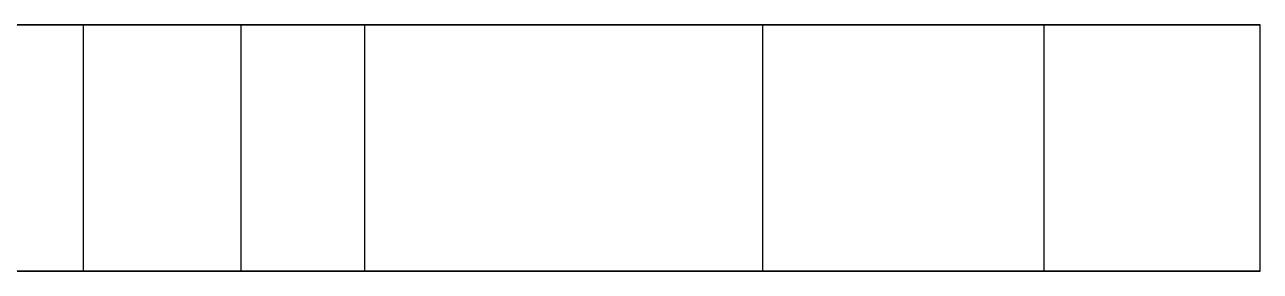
# Model space of a CAD drawing. Header units: millimetres. Extents: x -5 to 104, y -22 to 24.
# Drawn here: x 22.899 to 24.9, y 0 to 0.4 of the extents above; entities that cross this region are included whole.
import ezdxf

# ---------------------------------------------------------------- set-up
doc = ezdxf.new("R2010")
doc.units = ezdxf.units.MM
doc.linetypes.add('DASHED', pattern=[1.524, 1.27, -0.254])
doc.layers.add('HIDDEN', color=8, linetype='DASHED')
doc.layers.add('VISIBLE', color=7, linetype='CONTINUOUS')

msp = doc.modelspace()

# ---------------------------------------------------------------- linework, layer by layer
at = {"layer": 'HIDDEN'}
for points in [[(23.25, 0.4), (23.16587, 0.4), (23.08175, 0.4), (22.99762, 0.4), (22.91349, 0.4), (22.82937, 0.4)], [(24.9, 0.4), (24.76349, 0.4), (24.62698, 0.4), (24.49048, 0.4), (24.35397, 0.4), (24.21746, 0.4), (24.08095, 0.4), (23.94444, 0.4), (23.80794, 0.4), (23.67143, 0.4), (23.53492, 0.4), (23.39841, 0.4), (23.2619, 0.4), (23.1254, 0.4), (22.98889, 0.4), (22.85238, 0.4)], [(22.87143, 0.4), (22.91349, 0.4), (22.95556, 0.4), (22.99762, 0.4), (23.03968, 0.4), (23.08175, 0.4), (23.12381, 0.4), (23.16587, 0.4), (23.20794, 0.4), (23.25, 0.4)], [(24.09449, 0.4), (24.07703, 0.4), (24.05957, 0.4), (24.04211, 0.4), (24.02465, 0.4), (24.00718, 0.4), (23.98972, 0.4), (23.97226, 0.4), (23.9548, 0.4), (23.93734, 0.4), (23.91988, 0.4), (23.90242, 0.4), (23.88496, 0.4), (23.8675, 0.4), (23.85004, 0.4), (23.83258, 0.4), (23.81512, 0.4), (23.79766, 0.4), (23.7802, 0.4), (23.76274, 0.4), (23.74528, 0.4), (23.72782, 0.4), (23.71036, 0.4), (23.6929, 0.4), (23.67544, 0.4), (23.65798, 0.4), (23.64052, 0.4), (23.62306, 0.4), (23.6056, 0.4), (23.58814, 0.4), (23.57068, 0.4), (23.55322, 0.4), (23.53576, 0.4), (23.5183, 0.4), (23.50084, 0.4), (23.48338, 0.4), (23.46591, 0.4), (23.44845, 0.4), (23.43099, 0.4), (23.41353, 0.4), (23.39607, 0.4), (23.37861, 0.4), (23.36115, 0.4), (23.34369, 0.4), (23.32623, 0.4), (23.30877, 0.4), (23.29131, 0.4), (23.27385, 0.4), (23.25639, 0.4), (23.23893, 0.4), (23.22147, 0.4), (23.20401, 0.4), (23.18655, 0.4), (23.16909, 0.4), (23.15163, 0.4), (23.13417, 0.4), (23.11671, 0.4), (23.09925, 0.4), (23.08179, 0.4), (23.06433, 0.4), (23.04687, 0.4), (23.02941, 0.4), (23.01195, 0.4), (22.99449, 0.4)], [(22.99449, 0.4), (23.00322, 0.4), (23.01195, 0.4), (23.02068, 0.4), (23.02941, 0.4), (23.03814, 0.4), (23.04687, 0.4), (23.0556, 0.4), (23.06433, 0.4), (23.07306, 0.4), (23.08179, 0.4), (23.09052, 0.4), (23.09925, 0.4), (23.10798, 0.4), (23.11671, 0.4), (23.12544, 0.4), (23.13417, 0.4), (23.1429, 0.4), (23.15163, 0.4), (23.16036, 0.4), (23.16909, 0.4), (23.17782, 0.4), (23.18655, 0.4), (23.19528, 0.4), (23.20401, 0.4), (23.21274, 0.4), (23.22147, 0.4), (23.2302, 0.4), (23.23893, 0.4), (23.24766, 0.4), (23.25639, 0.4), (23.26512, 0.4), (23.27385, 0.4), (23.28258, 0.4), (23.29131, 0.4), (23.30004, 0.4), (23.30877, 0.4), (23.3175, 0.4), (23.32623, 0.4), (23.33496, 0.4), (23.34369, 0.4), (23.35242, 0.4), (23.36115, 0.4), (23.36988, 0.4), (23.37861, 0.4), (23.38734, 0.4), (23.39607, 0.4), (23.4048, 0.4), (23.41353, 0.4), (23.42226, 0.4), (23.43099, 0.4), (23.43972, 0.4), (23.44845, 0.4), (23.45718, 0.4), (23.46591, 0.4), (23.47465, 0.4), (23.48338, 0.4), (23.49211, 0.4), (23.50084, 0.4), (23.50957, 0.4), (23.5183, 0.4), (23.52703, 0.4), (23.53576, 0.4), (23.54449, 0.4)], [(24.09449, 0.4), (24.07703, 0.4), (24.05957, 0.4), (24.04211, 0.4), (24.02465, 0.4), (24.00718, 0.4), (23.98972, 0.4), (23.97226, 0.4), (23.9548, 0.4), (23.93734, 0.4), (23.91988, 0.4), (23.90242, 0.4), (23.88496, 0.4), (23.8675, 0.4), (23.85004, 0.4), (23.83258, 0.4), (23.81512, 0.4), (23.79766, 0.4), (23.7802, 0.4), (23.76274, 0.4), (23.74528, 0.4), (23.72782, 0.4), (23.71036, 0.4), (23.6929, 0.4), (23.67544, 0.4), (23.65798, 0.4), (23.64052, 0.4), (23.62306, 0.4), (23.6056, 0.4), (23.58814, 0.4), (23.57068, 0.4), (23.55322, 0.4), (23.53576, 0.4), (23.5183, 0.4), (23.50084, 0.4), (23.48338, 0.4), (23.46591, 0.4), (23.44845, 0.4), (23.43099, 0.4), (23.41353, 0.4), (23.39607, 0.4), (23.37861, 0.4), (23.36115, 0.4), (23.34369, 0.4), (23.32623, 0.4), (23.30877, 0.4), (23.29131, 0.4), (23.27385, 0.4), (23.25639, 0.4), (23.23893, 0.4), (23.22147, 0.4), (23.20401, 0.4), (23.18655, 0.4), (23.16909, 0.4), (23.15163, 0.4), (23.13417, 0.4), (23.11671, 0.4), (23.09925, 0.4), (23.08179, 0.4), (23.06433, 0.4), (23.04687, 0.4), (23.02941, 0.4), (23.01195, 0.4), (22.99449, 0.4)], [(22.99449, 0.4), (23.00322, 0.4), (23.01195, 0.4), (23.02068, 0.4), (23.02941, 0.4), (23.03814, 0.4), (23.04687, 0.4), (23.0556, 0.4), (23.06433, 0.4), (23.07306, 0.4), (23.08179, 0.4), (23.09052, 0.4), (23.09925, 0.4), (23.10798, 0.4), (23.11671, 0.4), (23.12544, 0.4), (23.13417, 0.4), (23.1429, 0.4), (23.15163, 0.4), (23.16036, 0.4), (23.16909, 0.4), (23.17782, 0.4), (23.18655, 0.4), (23.19528, 0.4), (23.20401, 0.4), (23.21274, 0.4), (23.22147, 0.4), (23.2302, 0.4), (23.23893, 0.4), (23.24766, 0.4), (23.25639, 0.4), (23.26512, 0.4), (23.27385, 0.4), (23.28258, 0.4), (23.29131, 0.4), (23.30004, 0.4), (23.30877, 0.4), (23.3175, 0.4), (23.32623, 0.4), (23.33496, 0.4), (23.34369, 0.4), (23.35242, 0.4), (23.36115, 0.4), (23.36988, 0.4), (23.37861, 0.4), (23.38734, 0.4), (23.39607, 0.4), (23.4048, 0.4), (23.41353, 0.4), (23.42226, 0.4), (23.43099, 0.4), (23.43972, 0.4), (23.44845, 0.4), (23.45718, 0.4), (23.46591, 0.4), (23.47465, 0.4), (23.48338, 0.4), (23.49211, 0.4), (23.50084, 0.4), (23.50957, 0.4), (23.5183, 0.4), (23.52703, 0.4), (23.53576, 0.4), (23.54449, 0.4)], [(22.99449, 0), (22.99449, 0.4)], [(22.99449, 0), (22.99449, 0.4)], [(23.25, 0), (23.25, 0.4)], [(24.55, 0.4), (24.53254, 0.4), (24.51508, 0.4), (24.49762, 0.4), (24.48016, 0.4), (24.4627, 0.4), (24.44524, 0.4), (24.42778, 0.4), (24.41032, 0.4), (24.39286, 0.4), (24.3754, 0.4), (24.35794, 0.4), (24.34048, 0.4), (24.32302, 0.4), (24.30556, 0.4), (24.2881, 0.4), (24.27063, 0.4), (24.25317, 0.4), (24.23571, 0.4), (24.21825, 0.4), (24.20079, 0.4), (24.18333, 0.4), (24.16587, 0.4), (24.14841, 0.4), (24.13095, 0.4), (24.11349, 0.4), (24.09603, 0.4), (24.07857, 0.4), (24.06111, 0.4), (24.04365, 0.4), (24.02619, 0.4), (24.00873, 0.4), (23.99127, 0.4), (23.97381, 0.4), (23.95635, 0.4), (23.93889, 0.4), (23.92143, 0.4), (23.90397, 0.4), (23.88651, 0.4), (23.86905, 0.4), (23.85159, 0.4), (23.83413, 0.4), (23.81667, 0.4), (23.79921, 0.4), (23.78175, 0.4), (23.76429, 0.4), (23.74683, 0.4), (23.72937, 0.4), (23.7119, 0.4), (23.69444, 0.4), (23.67698, 0.4), (23.65952, 0.4), (23.64206, 0.4), (23.6246, 0.4), (23.60714, 0.4), (23.58968, 0.4), (23.57222, 0.4), (23.55476, 0.4), (23.5373, 0.4), (23.51984, 0.4), (23.50238, 0.4), (23.48492, 0.4), (23.46746, 0.4), (23.45, 0.4)], [(23.45, 0.4), (23.45873, 0.4), (23.46746, 0.4), (23.47619, 0.4), (23.48492, 0.4), (23.49365, 0.4), (23.50238, 0.4), (23.51111, 0.4), (23.51984, 0.4), (23.52857, 0.4), (23.5373, 0.4), (23.54603, 0.4), (23.55476, 0.4), (23.56349, 0.4), (23.57222, 0.4), (23.58095, 0.4), (23.58968, 0.4), (23.59841, 0.4), (23.60714, 0.4), (23.61587, 0.4), (23.6246, 0.4), (23.63333, 0.4), (23.64206, 0.4), (23.65079, 0.4), (23.65952, 0.4), (23.66825, 0.4), (23.67698, 0.4), (23.68571, 0.4), (23.69444, 0.4), (23.70317, 0.4), (23.7119, 0.4), (23.72063, 0.4), (23.72937, 0.4), (23.7381, 0.4), (23.74683, 0.4), (23.75556, 0.4), (23.76429, 0.4), (23.77302, 0.4), (23.78175, 0.4), (23.79048, 0.4), (23.79921, 0.4), (23.80794, 0.4), (23.81667, 0.4), (23.8254, 0.4), (23.83413, 0.4), (23.84286, 0.4), (23.85159, 0.4), (23.86032, 0.4), (23.86905, 0.4), (23.87778, 0.4), (23.88651, 0.4), (23.89524, 0.4), (23.90397, 0.4), (23.9127, 0.4), (23.92143, 0.4), (23.93016, 0.4), (23.93889, 0.4), (23.94762, 0.4), (23.95635, 0.4), (23.96508, 0.4), (23.97381, 0.4), (23.98254, 0.4), (23.99127, 0.4), (24, 0.4)], [(23.45, 0), (23.45, 0.4)], [(23.54449, 0.4), (23.55322, 0.4), (23.56195, 0.4), (23.57068, 0.4), (23.57941, 0.4), (23.58814, 0.4), (23.59687, 0.4), (23.6056, 0.4), (23.61433, 0.4), (23.62306, 0.4), (23.63179, 0.4), (23.64052, 0.4), (23.64925, 0.4), (23.65798, 0.4), (23.66671, 0.4), (23.67544, 0.4), (23.68417, 0.4), (23.6929, 0.4), (23.70163, 0.4), (23.71036, 0.4), (23.71909, 0.4), (23.72782, 0.4), (23.73655, 0.4), (23.74528, 0.4), (23.75401, 0.4), (23.76274, 0.4), (23.77147, 0.4), (23.7802, 0.4), (23.78893, 0.4), (23.79766, 0.4), (23.80639, 0.4), (23.81512, 0.4), (23.82385, 0.4), (23.83258, 0.4), (23.84131, 0.4), (23.85004, 0.4), (23.85877, 0.4), (23.8675, 0.4), (23.87623, 0.4), (23.88496, 0.4), (23.89369, 0.4), (23.90242, 0.4), (23.91115, 0.4), (23.91988, 0.4), (23.92861, 0.4), (23.93734, 0.4), (23.94607, 0.4), (23.9548, 0.4), (23.96353, 0.4), (23.97226, 0.4), (23.98099, 0.4), (23.98972, 0.4), (23.99845, 0.4), (24.00718, 0.4), (24.01591, 0.4), (24.02465, 0.4), (24.03338, 0.4), (24.04211, 0.4), (24.05084, 0.4), (24.05957, 0.4), (24.0683, 0.4), (24.07703, 0.4), (24.08576, 0.4), (24.09449, 0.4)], [(23.54449, 0.4), (23.55322, 0.4), (23.56195, 0.4), (23.57068, 0.4), (23.57941, 0.4), (23.58814, 0.4), (23.59687, 0.4), (23.6056, 0.4), (23.61433, 0.4), (23.62306, 0.4), (23.63179, 0.4), (23.64052, 0.4), (23.64925, 0.4), (23.65798, 0.4), (23.66671, 0.4), (23.67544, 0.4), (23.68417, 0.4), (23.6929, 0.4), (23.70163, 0.4), (23.71036, 0.4), (23.71909, 0.4), (23.72782, 0.4), (23.73655, 0.4), (23.74528, 0.4), (23.75401, 0.4), (23.76274, 0.4), (23.77147, 0.4), (23.7802, 0.4), (23.78893, 0.4), (23.79766, 0.4), (23.80639, 0.4), (23.81512, 0.4), (23.82385, 0.4), (23.83258, 0.4), (23.84131, 0.4), (23.85004, 0.4), (23.85877, 0.4), (23.8675, 0.4), (23.87623, 0.4), (23.88496, 0.4), (23.89369, 0.4), (23.90242, 0.4), (23.91115, 0.4), (23.91988, 0.4), (23.92861, 0.4), (23.93734, 0.4), (23.94607, 0.4), (23.9548, 0.4), (23.96353, 0.4), (23.97226, 0.4), (23.98099, 0.4), (23.98972, 0.4), (23.99845, 0.4), (24.00718, 0.4), (24.01591, 0.4), (24.02465, 0.4), (24.03338, 0.4), (24.04211, 0.4), (24.05084, 0.4), (24.05957, 0.4), (24.0683, 0.4), (24.07703, 0.4), (24.08576, 0.4), (24.09449, 0.4)], [(24, 0.4), (24.00873, 0.4), (24.01746, 0.4), (24.02619, 0.4), (24.03492, 0.4), (24.04365, 0.4), (24.05238, 0.4), (24.06111, 0.4), (24.06984, 0.4), (24.07857, 0.4), (24.0873, 0.4), (24.09603, 0.4), (24.10476, 0.4), (24.11349, 0.4), (24.12222, 0.4), (24.13095, 0.4), (24.13968, 0.4), (24.14841, 0.4), (24.15714, 0.4), (24.16587, 0.4), (24.1746, 0.4), (24.18333, 0.4), (24.19206, 0.4), (24.20079, 0.4), (24.20952, 0.4), (24.21825, 0.4), (24.22698, 0.4), (24.23571, 0.4), (24.24444, 0.4), (24.25317, 0.4), (24.2619, 0.4), (24.27063, 0.4), (24.27937, 0.4), (24.2881, 0.4), (24.29683, 0.4), (24.30556, 0.4), (24.31429, 0.4), (24.32302, 0.4), (24.33175, 0.4), (24.34048, 0.4), (24.34921, 0.4), (24.35794, 0.4), (24.36667, 0.4), (24.3754, 0.4), (24.38413, 0.4), (24.39286, 0.4), (24.40159, 0.4), (24.41032, 0.4), (24.41905, 0.4), (24.42778, 0.4), (24.43651, 0.4), (24.44524, 0.4), (24.45397, 0.4), (24.4627, 0.4), (24.47143, 0.4), (24.48016, 0.4), (24.48889, 0.4), (24.49762, 0.4), (24.50635, 0.4), (24.51508, 0.4), (24.52381, 0.4), (24.53254, 0.4), (24.54127, 0.4), (24.55, 0.4)], [(24.09449, 0), (24.09449, 0.4)], [(24.09449, 0), (24.09449, 0.4)], [(24.55, 0), (24.55, 0.4)], [(23.25, 0), (23.16587, 0), (23.08175, 0), (22.99762, 0), (22.91349, 0), (22.82937, 0)], [(24.9, 0), (24.76349, 0), (24.62698, 0), (24.49048, 0), (24.35397, 0), (24.21746, 0), (24.08095, 0), (23.94444, 0), (23.80794, 0), (23.67143, 0), (23.53492, 0), (23.39841, 0), (23.2619, 0), (23.1254, 0), (22.98889, 0), (22.85238, 0)], [(22.87143, 0), (22.91349, 0), (22.95556, 0), (22.99762, 0), (23.03968, 0), (23.08175, 0), (23.12381, 0), (23.16587, 0), (23.20794, 0), (23.25, 0)], [(24.09449, 0), (24.07703, 0), (24.05957, 0), (24.04211, 0), (24.02465, 0), (24.00718, 0), (23.98972, 0), (23.97226, 0), (23.9548, 0), (23.93734, 0), (23.91988, 0), (23.90242, 0), (23.88496, 0), (23.8675, 0), (23.85004, 0), (23.83258, 0), (23.81512, 0), (23.79766, 0), (23.7802, 0), (23.76274, 0), (23.74528, 0), (23.72782, 0), (23.71036, 0), (23.6929, 0), (23.67544, 0), (23.65798, 0), (23.64052, 0), (23.62306, 0), (23.6056, 0), (23.58814, 0), (23.57068, 0), (23.55322, 0), (23.53576, 0), (23.5183, 0), (23.50084, 0), (23.48338, 0), (23.46591, 0), (23.44845, 0), (23.43099, 0), (23.41353, 0), (23.39607, 0), (23.37861, 0), (23.36115, 0), (23.34369, 0), (23.32623, 0), (23.30877, 0), (23.29131, 0), (23.27385, 0), (23.25639, 0), (23.23893, 0), (23.22147, 0), (23.20401, 0), (23.18655, 0), (23.16909, 0), (23.15163, 0), (23.13417, 0), (23.11671, 0), (23.09925, 0), (23.08179, 0), (23.06433, 0), (23.04687, 0), (23.02941, 0), (23.01195, 0), (22.99449, 0)], [(22.99449, 0), (23.00322, 0), (23.01195, 0), (23.02068, 0), (23.02941, 0), (23.03814, 0), (23.04687, 0), (23.0556, 0), (23.06433, 0), (23.07306, 0), (23.08179, 0), (23.09052, 0), (23.09925, 0), (23.10798, 0), (23.11671, 0), (23.12544, 0), (23.13417, 0), (23.1429, 0), (23.15163, 0), (23.16036, 0), (23.16909, 0), (23.17782, 0), (23.18655, 0), (23.19528, 0), (23.20401, 0), (23.21274, 0), (23.22147, 0), (23.2302, 0), (23.23893, 0), (23.24766, 0), (23.25639, 0), (23.26512, 0), (23.27385, 0), (23.28258, 0), (23.29131, 0), (23.30004, 0), (23.30877, 0), (23.3175, 0), (23.32623, 0), (23.33496, 0), (23.34369, 0), (23.35242, 0), (23.36115, 0), (23.36988, 0), (23.37861, 0), (23.38734, 0), (23.39607, 0), (23.4048, 0), (23.41353, 0), (23.42226, 0), (23.43099, 0), (23.43972, 0), (23.44845, 0), (23.45718, 0), (23.46591, 0), (23.47465, 0), (23.48338, 0), (23.49211, 0), (23.50084, 0), (23.50957, 0), (23.5183, 0), (23.52703, 0), (23.53576, 0), (23.54449, 0)], [(24.09449, 0), (24.07703, 0), (24.05957, 0), (24.04211, 0), (24.02465, 0), (24.00718, 0), (23.98972, 0), (23.97226, 0), (23.9548, 0), (23.93734, 0), (23.91988, 0), (23.90242, 0), (23.88496, 0), (23.8675, 0), (23.85004, 0), (23.83258, 0), (23.81512, 0), (23.79766, 0), (23.7802, 0), (23.76274, 0), (23.74528, 0), (23.72782, 0), (23.71036, 0), (23.6929, 0), (23.67544, 0), (23.65798, 0), (23.64052, 0), (23.62306, 0), (23.6056, 0), (23.58814, 0), (23.57068, 0), (23.55322, 0), (23.53576, 0), (23.5183, 0), (23.50084, 0), (23.48338, 0), (23.46591, 0), (23.44845, 0), (23.43099, 0), (23.41353, 0), (23.39607, 0), (23.37861, 0), (23.36115, 0), (23.34369, 0), (23.32623, 0), (23.30877, 0), (23.29131, 0), (23.27385, 0), (23.25639, 0), (23.23893, 0), (23.22147, 0), (23.20401, 0), (23.18655, 0), (23.16909, 0), (23.15163, 0), (23.13417, 0), (23.11671, 0), (23.09925, 0), (23.08179, 0), (23.06433, 0), (23.04687, 0), (23.02941, 0), (23.01195, 0), (22.99449, 0)], [(22.99449, 0), (23.00322, 0), (23.01195, 0), (23.02068, 0), (23.02941, 0), (23.03814, 0), (23.04687, 0), (23.0556, 0), (23.06433, 0), (23.07306, 0), (23.08179, 0), (23.09052, 0), (23.09925, 0), (23.10798, 0), (23.11671, 0), (23.12544, 0), (23.13417, 0), (23.1429, 0), (23.15163, 0), (23.16036, 0), (23.16909, 0), (23.17782, 0), (23.18655, 0), (23.19528, 0), (23.20401, 0), (23.21274, 0), (23.22147, 0), (23.2302, 0), (23.23893, 0), (23.24766, 0), (23.25639, 0), (23.26512, 0), (23.27385, 0), (23.28258, 0), (23.29131, 0), (23.30004, 0), (23.30877, 0), (23.3175, 0), (23.32623, 0), (23.33496, 0), (23.34369, 0), (23.35242, 0), (23.36115, 0), (23.36988, 0), (23.37861, 0), (23.38734, 0), (23.39607, 0), (23.4048, 0), (23.41353, 0), (23.42226, 0), (23.43099, 0), (23.43972, 0), (23.44845, 0), (23.45718, 0), (23.46591, 0), (23.47465, 0), (23.48338, 0), (23.49211, 0), (23.50084, 0), (23.50957, 0), (23.5183, 0), (23.52703, 0), (23.53576, 0), (23.54449, 0)], [(24.55, 0), (24.53254, 0), (24.51508, 0), (24.49762, 0), (24.48016, 0), (24.4627, 0), (24.44524, 0), (24.42778, 0), (24.41032, 0), (24.39286, 0), (24.3754, 0), (24.35794, 0), (24.34048, 0), (24.32302, 0), (24.30556, 0), (24.2881, 0), (24.27063, 0), (24.25317, 0), (24.23571, 0), (24.21825, 0), (24.20079, 0), (24.18333, 0), (24.16587, 0), (24.14841, 0), (24.13095, 0), (24.11349, 0), (24.09603, 0), (24.07857, 0), (24.06111, 0), (24.04365, 0), (24.02619, 0), (24.00873, 0), (23.99127, 0), (23.97381, 0), (23.95635, 0), (23.93889, 0), (23.92143, 0), (23.90397, 0), (23.88651, 0), (23.86905, 0), (23.85159, 0), (23.83413, 0), (23.81667, 0), (23.79921, 0), (23.78175, 0), (23.76429, 0), (23.74683, 0), (23.72937, 0), (23.7119, 0), (23.69444, 0), (23.67698, 0), (23.65952, 0), (23.64206, 0), (23.6246, 0), (23.60714, 0), (23.58968, 0), (23.57222, 0), (23.55476, 0), (23.5373, 0), (23.51984, 0), (23.50238, 0), (23.48492, 0), (23.46746, 0), (23.45, 0)], [(23.45, 0), (23.45873, 0), (23.46746, 0), (23.47619, 0), (23.48492, 0), (23.49365, 0), (23.50238, 0), (23.51111, 0), (23.51984, 0), (23.52857, 0), (23.5373, 0), (23.54603, 0), (23.55476, 0), (23.56349, 0), (23.57222, 0), (23.58095, 0), (23.58968, 0), (23.59841, 0), (23.60714, 0), (23.61587, 0), (23.6246, 0), (23.63333, 0), (23.64206, 0), (23.65079, 0), (23.65952, 0), (23.66825, 0), (23.67698, 0), (23.68571, 0), (23.69444, 0), (23.70317, 0), (23.7119, 0), (23.72063, 0), (23.72937, 0), (23.7381, 0), (23.74683, 0), (23.75556, 0), (23.76429, 0), (23.77302, 0), (23.78175, 0), (23.79048, 0), (23.79921, 0), (23.80794, 0), (23.81667, 0), (23.8254, 0), (23.83413, 0), (23.84286, 0), (23.85159, 0), (23.86032, 0), (23.86905, 0), (23.87778, 0), (23.88651, 0), (23.89524, 0), (23.90397, 0), (23.9127, 0), (23.92143, 0), (23.93016, 0), (23.93889, 0), (23.94762, 0), (23.95635, 0), (23.96508, 0), (23.97381, 0), (23.98254, 0), (23.99127, 0), (24, 0)], [(23.54449, 0), (23.55322, 0), (23.56195, 0), (23.57068, 0), (23.57941, 0), (23.58814, 0), (23.59687, 0), (23.6056, 0), (23.61433, 0), (23.62306, 0), (23.63179, 0), (23.64052, 0), (23.64925, 0), (23.65798, 0), (23.66671, 0), (23.67544, 0), (23.68417, 0), (23.6929, 0), (23.70163, 0), (23.71036, 0), (23.71909, 0), (23.72782, 0), (23.73655, 0), (23.74528, 0), (23.75401, 0), (23.76274, 0), (23.77147, 0), (23.7802, 0), (23.78893, 0), (23.79766, 0), (23.80639, 0), (23.81512, 0), (23.82385, 0), (23.83258, 0), (23.84131, 0), (23.85004, 0), (23.85877, 0), (23.8675, 0), (23.87623, 0), (23.88496, 0), (23.89369, 0), (23.90242, 0), (23.91115, 0), (23.91988, 0), (23.92861, 0), (23.93734, 0), (23.94607, 0), (23.9548, 0), (23.96353, 0), (23.97226, 0), (23.98099, 0), (23.98972, 0), (23.99845, 0), (24.00718, 0), (24.01591, 0), (24.02465, 0), (24.03338, 0), (24.04211, 0), (24.05084, 0), (24.05957, 0), (24.0683, 0), (24.07703, 0), (24.08576, 0), (24.09449, 0)], [(23.54449, 0), (23.55322, 0), (23.56195, 0), (23.57068, 0), (23.57941, 0), (23.58814, 0), (23.59687, 0), (23.6056, 0), (23.61433, 0), (23.62306, 0), (23.63179, 0), (23.64052, 0), (23.64925, 0), (23.65798, 0), (23.66671, 0), (23.67544, 0), (23.68417, 0), (23.6929, 0), (23.70163, 0), (23.71036, 0), (23.71909, 0), (23.72782, 0), (23.73655, 0), (23.74528, 0), (23.75401, 0), (23.76274, 0), (23.77147, 0), (23.7802, 0), (23.78893, 0), (23.79766, 0), (23.80639, 0), (23.81512, 0), (23.82385, 0), (23.83258, 0), (23.84131, 0), (23.85004, 0), (23.85877, 0), (23.8675, 0), (23.87623, 0), (23.88496, 0), (23.89369, 0), (23.90242, 0), (23.91115, 0), (23.91988, 0), (23.92861, 0), (23.93734, 0), (23.94607, 0), (23.9548, 0), (23.96353, 0), (23.97226, 0), (23.98099, 0), (23.98972, 0), (23.99845, 0), (24.00718, 0), (24.01591, 0), (24.02465, 0), (24.03338, 0), (24.04211, 0), (24.05084, 0), (24.05957, 0), (24.0683, 0), (24.07703, 0), (24.08576, 0), (24.09449, 0)], [(24, 0), (24.00873, 0), (24.01746, 0), (24.02619, 0), (24.03492, 0), (24.04365, 0), (24.05238, 0), (24.06111, 0), (24.06984, 0), (24.07857, 0), (24.0873, 0), (24.09603, 0), (24.10476, 0), (24.11349, 0), (24.12222, 0), (24.13095, 0), (24.13968, 0), (24.14841, 0), (24.15714, 0), (24.16587, 0), (24.1746, 0), (24.18333, 0), (24.19206, 0), (24.20079, 0), (24.20952, 0), (24.21825, 0), (24.22698, 0), (24.23571, 0), (24.24444, 0), (24.25317, 0), (24.2619, 0), (24.27063, 0), (24.27937, 0), (24.2881, 0), (24.29683, 0), (24.30556, 0), (24.31429, 0), (24.32302, 0), (24.33175, 0), (24.34048, 0), (24.34921, 0), (24.35794, 0), (24.36667, 0), (24.3754, 0), (24.38413, 0), (24.39286, 0), (24.40159, 0), (24.41032, 0), (24.41905, 0), (24.42778, 0), (24.43651, 0), (24.44524, 0), (24.45397, 0), (24.4627, 0), (24.47143, 0), (24.48016, 0), (24.48889, 0), (24.49762, 0), (24.50635, 0), (24.51508, 0), (24.52381, 0), (24.53254, 0), (24.54127, 0), (24.55, 0)]]:
    msp.add_lwpolyline(points, dxfattribs=at)
at = {"layer": 'VISIBLE'}
for points in [[(22.85238, 0.4), (22.92063, 0.4), (22.98889, 0.4), (23.05714, 0.4), (23.1254, 0.4), (23.19365, 0.4), (23.2619, 0.4), (23.33016, 0.4), (23.39841, 0.4), (23.46667, 0.4), (23.53492, 0.4), (23.60317, 0.4), (23.67143, 0.4), (23.73968, 0.4), (23.80794, 0.4), (23.87619, 0.4), (23.94444, 0.4), (24.0127, 0.4), (24.08095, 0.4), (24.14921, 0.4), (24.21746, 0.4), (24.28571, 0.4), (24.35397, 0.4), (24.42222, 0.4), (24.49048, 0.4), (24.55873, 0.4), (24.62698, 0.4), (24.69524, 0.4), (24.76349, 0.4), (24.83175, 0.4), (24.9, 0.4)], [(24.9, 0), (24.9, 0.4)], [(22.85238, 0), (22.92063, 0), (22.98889, 0), (23.05714, 0), (23.1254, 0), (23.19365, 0), (23.2619, 0), (23.33016, 0), (23.39841, 0), (23.46667, 0), (23.53492, 0), (23.60317, 0), (23.67143, 0), (23.73968, 0), (23.80794, 0), (23.87619, 0), (23.94444, 0), (24.0127, 0), (24.08095, 0), (24.14921, 0), (24.21746, 0), (24.28571, 0), (24.35397, 0), (24.42222, 0), (24.49048, 0), (24.55873, 0), (24.62698, 0), (24.69524, 0), (24.76349, 0), (24.83175, 0), (24.9, 0)]]:
    msp.add_lwpolyline(points, dxfattribs=at)

doc.saveas('drawing.dxf')
